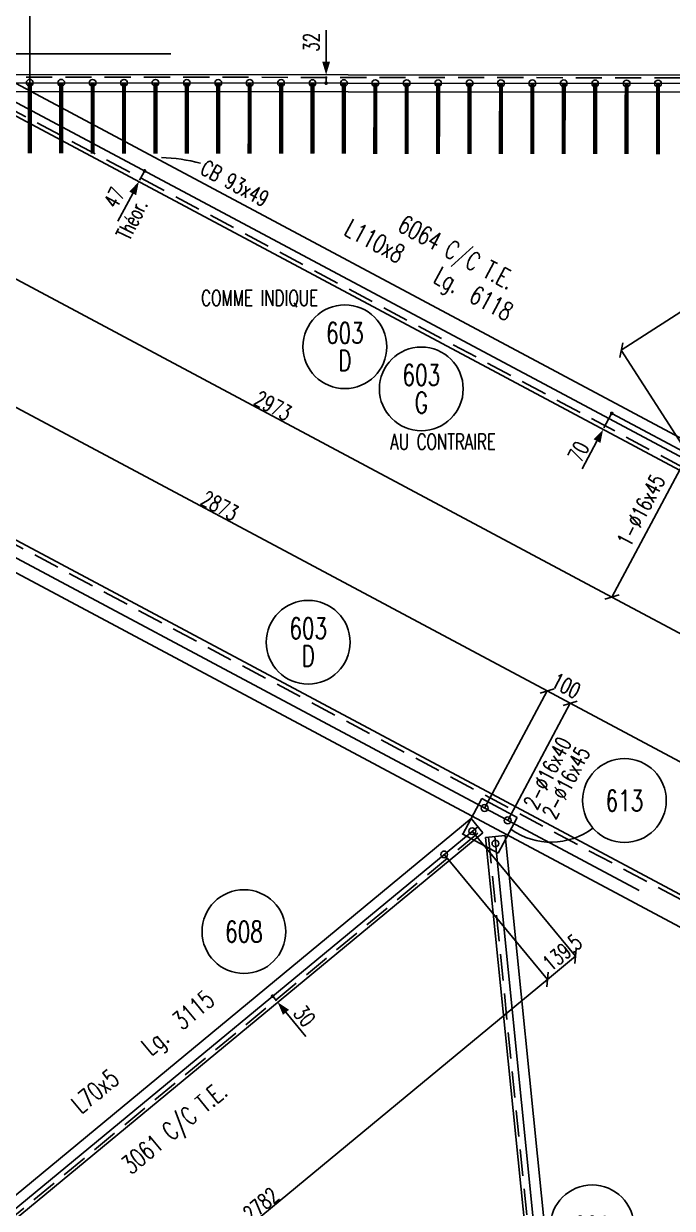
# Model space of a CAD drawing. Extents: x 591592 to 607812, y -3756 to 7724.
# Drawn here: x 596961 to 599439, y 899 to 5424 of the extents above; entities that cross this region are included whole.
import ezdxf
from ezdxf.enums import TextEntityAlignment as Align

# ---------------------------------------------------------------- set-up
doc = ezdxf.new("R2010")
doc.units = 0
doc.header["$LTSCALE"] = 200
doc.header["$MEASUREMENT"] = 0
doc.linetypes.add('DASHED', pattern=[0.75, 0.5, -0.25])
doc.layers.get('0').update_dxf_attribs({"linetype": 'CONTINUOUS'})
for name, color, linetype in [('ASSI', 6, 'CONTINUOUS'), ('BOLLINI_1', 7, 'CONTINUOUS'), ('BOLLINI_5', 7, 'CONTINUOUS'), ('FORI', 2, 'CONTINUOUS'), ('LINEA_ANG', 2, 'CONTINUOUS'), ('LINEE_PIASTRE', 2, 'CONTINUOUS'), ('LS', 7, 'CONTINUOUS'), ('PIASTRE', 5, 'CONTINUOUS'), ('QT_MAL', 7, 'CONTINUOUS'), ('QT_MPR', 7, 'CONTINUOUS'), ('TESTI_A_P', 7, 'CONTINUOUS'), ('TRAT-Y', 7, 'DASHED')]:
    doc.layers.add(name, color=color, linetype=linetype)
doc.styles.add('QUOTE', font='ROMANS8.SHX', dxfattribs={"width": 0.7})
doc.styles.add('RQL', font='ROMANS8.SHX', dxfattribs={"width": 0.7})
doc.styles.add('RS', font='ROMANS8.shx', dxfattribs={"width": 0.7})
doc.styles.get("Standard").update_dxf_attribs({"font": 'ROMANS8.SHX', "width": 0.7})
doc.dimstyles.new('FRECCE1', dxfattribs={"dimtxt": 60, "dimasz": 6.66, "dimexe": 0, "dimexo": 0, "dimgap": 1, "dimtad": 1, "dimzin": 0, "dimdsep": 46, "dimtxsty": 'RS', "dimblk1": 'QUOTP', "dimblk2": 'QUOTF', "dimsah": 1, "dimcen": 0, "dimclrd": 2, "dimclre": 2, "dimclrt": 7, "dimadec": 0, "dimazin": 0, "dimtfac": 1, "dimtix": 1, "dimtmove": 2, "dimatfit": 3, "dimldrblk": 'QUOTP', "dimfxl": 1, "dimtolj": 1, "dimtzin": 0, "dimarcsym": 0})
doc.dimstyles.new('TRATTO', dxfattribs={"dimscale": 0, "dimtxt": 60, "dimasz": 40, "dimexe": 0, "dimexo": 0, "dimgap": 5, "dimtad": 1, "dimrnd": 0.5, "dimdsep": 46, "dimtxsty": 'RS', "dimblk1": 'OBLIQUE', "dimblk2": 'OBLIQUE', "dimsah": 1, "dimcen": 0.09, "dimclrd": 2, "dimclre": 2, "dimclrt": 7, "dimadec": 0, "dimazin": 0, "dimtfac": 1, "dimtix": 1, "dimtmove": 2, "dimatfit": 3, "dimfxl": 1, "dimtolj": 1, "dimtzin": 0, "dimarcsym": 0})

# ---------------------------------------------------------------- blocks, each defined once
blk = doc.blocks.new('_OBLIQUE')
at = {"color": 0, "linetype": 'ByBlock'}
blk.add_line((-0.5, -0.5), (0.5, 0.5), dxfattribs=at)
blk = doc.blocks.new('*D20')
at = {"layer": 'LS', "color": 2, "lineweight": -2, "transparency": 16777216}
for p, q in [((596585.2, 5308.5), (596585.2, 6660.6)), ((596585.2, 6660.6), (601726.8, 6660.6)), ((601726.8, 5308.5), (601726.8, 6660.6))]:
    blk.add_line(p, q, dxfattribs=at)
at = {"layer": 'LS', "color": 2, "lineweight": -2, "transparency": 16777216, "xscale": 40, "yscale": 40, "zscale": 40, "rotation": 180}
blk.add_blockref('_OBLIQUE', (596585.2, 6660.6), dxfattribs=at)
at = {"layer": 'LS', "color": 2, "lineweight": -2, "transparency": 16777216, "xscale": 40, "yscale": 40, "zscale": 40}
blk.add_blockref('_OBLIQUE', (601726.8, 6660.6), dxfattribs=at)
at = {"layer": 'LS', "color": 7, "transparency": 16777216, "insert": (599156, 6698.4), "char_height": 60, "attachment_point": 5, "style": 'RS'}
blk.add_mtext('\\A1;5141.5 SUR TRUSQ. 75', dxfattribs=at)
blk = doc.blocks.new('ASSE98')
blk.add_line((0, 0), (1, 0))
at = {"color": 7, "style": 'QUOTE', "width": 0.5, "flags": 1}
for tag, p in [('TI', (1.38308, 6.82731)), ('DI_S', (1.38308, 6.42178)), ('D_S', (1.38308, 6.02092)), ('E_S', (1.38308, 5.68065)), ('NFORI', (1.36454, 5.29792)), ('ALAR', (1.36349, 4.93246)), ('FAM', (1.3775, 4.54645)), ('ALA', (1.38308, 4.19257)), ('DISP2', (1.38308, 3.84971)), ('DISP1', (1.38308, 3.50686)), ('PINZAF', (1.38308, 3.164)), ('PINZAI', (1.38308, 2.82114)), ('TRP', (1.38308, 2.47829)), ('NP', (1.38308, 2.13543)), ('SV', (1.38308, 1.79257)), ('PESO', (1.38308, 1.44971)), ('QUA', (1.38308, 1.10686)), ('LUN', (1.38308, 0.764)), ('PROF', (1.38308, 0.42114)), ('POS', (1.38308, 0.07829))]:
    blk.add_attdef(tag, p, '', height=0.2, dxfattribs=at)
at = {"color": 7, "flags": 1}
for tag, p in [('LAV1', (3.07431, 6.82847)), ('LAV2', (3.07431, 6.49513)), ('LAV3', (3.07431, 6.1618)), ('LAV4', (3.07431, 5.82847)), ('LAV5', (3.07431, 5.49513)), ('LAV6', (3.07431, 5.1618)), ('LAV7', (3.07431, 4.82847)), ('LAV8', (3.07431, 4.49513)), ('LAV9', (3.07431, 4.1618)), ('LAV10', (3.07431, 3.82847))]:
    blk.add_attdef(tag, p, '', height=0.2, dxfattribs=at)
blk = doc.blocks.new('QUOTP')
at = {"layer": 'ASSI', "color": 2, "const_width": 1.07}
blk.add_lwpolyline([(-0.53, 0, 1), (0.53, 0, 1)], format="xyb", close=True, dxfattribs=at)
blk = doc.blocks.new('QUOTF')
at = {"layer": 'LS', "color": 2}
blk.add_line((7.5, 0), (25.5, 0), dxfattribs=at)
blk.add_solid([(7.5, 2.25), (0, 0), (7.5, -2.25)], dxfattribs=at)
blk = doc.blocks.new('*D28')
at = {"layer": 'QT_MAL', "color": 2, "lineweight": -2, "transparency": 16777216}
for p, q in [((597419.8, 4855.7), (597403.9, 4826)), ((597400.8, 4820.1), (597400.8, 4820.1))]:
    blk.add_line(p, q, dxfattribs=at)
at = {"layer": 'QT_MAL', "color": 2, "lineweight": -2, "transparency": 16777216, "xscale": 6.66, "yscale": 6.66, "zscale": 6.66}
for name, p, rotation in [('QUOTP', (597422.9, 4861.6), 61.92148357718947), ('QUOTF', (597400.8, 4820.1), 241.9214835771895)]:
    blk.add_blockref(name, p, dxfattribs=dict(at, rotation=rotation))
at = {"layer": 'QT_MAL', "color": 7, "transparency": 16777216, "insert": (597307, 4759.5), "char_height": 60, "attachment_point": 5, "rotation": 61.9215, "style": 'RS'}
blk.add_mtext('\\A1;47', dxfattribs=at)
blk = doc.blocks.new('*D29')
at = {"layer": 'QT_MAL', "color": 2, "lineweight": -2, "transparency": 16777216}
blk.add_line((599204.4, 3929.8), (599177.7, 3879.7), dxfattribs=at)
at = {"layer": 'QT_MAL', "color": 2, "lineweight": -2, "transparency": 16777216, "xscale": 6.66, "yscale": 6.66, "zscale": 6.66}
for name, p, rotation in [('QUOTP', (599207.5, 3935.6), 61.92148357718947), ('QUOTF', (599174.6, 3873.9), 241.9214835771895)]:
    blk.add_blockref(name, p, dxfattribs=dict(at, rotation=rotation))
at = {"layer": 'QT_MAL', "color": 7, "transparency": 16777216, "insert": (599080.5, 3789.2), "char_height": 60, "attachment_point": 5, "rotation": 61.9215, "style": 'RS'}
blk.add_mtext('\\A1;70', dxfattribs=at)
blk = doc.blocks.new('*D31')
at = {"layer": 'QT_MPR', "color": 2, "lineweight": -2, "transparency": 16777216}
for p, q in [((600340.6, 4883.1), (599244, 4176.8)), ((600596.3, 4486.1), (600340.6, 4883.1)), ((599499.7, 3779.8), (599244, 4176.8))]:
    blk.add_line(p, q, dxfattribs=at)
at = {"layer": 'QT_MPR', "color": 2, "lineweight": -2, "transparency": 16777216, "xscale": 40, "yscale": 40, "zscale": 40}
for p, rotation in [((600340.6, 4883.1), 32.78461524006343), ((599244, 4176.8), 212.7846152400634)]:
    blk.add_blockref('_OBLIQUE', p, dxfattribs=dict(at, rotation=rotation))
at = {"layer": 'QT_MPR', "color": 7, "transparency": 16777216, "insert": (599749.8, 4560.9), "char_height": 60, "attachment_point": 5, "rotation": 32.7846, "style": 'RS'}
blk.add_mtext('\\A1;1304.5', dxfattribs=at)
blk = doc.blocks.new('16')
blk.add_circle((0, 0), 1)
blk = doc.blocks.new('MRKR_98')
blk.add_point((0, 0))
at = {"color": 7, "style": 'QUOTE', "width": 0.5, "flags": 1}
for tag, p in [('TI', (3.73, 6.83)), ('AUX2', (3.71, 4.93)), ('NFORI', (3.72, 5.3)), ('DI_S', (3.73, 6.42)), ('D_S', (3.73, 6.02)), ('E_S', (3.73, 5.68)), ('FAM', (3.73, 4.55)), ('AUX1', (3.73, 4.19)), ('COMMESSA', (3.73, 3.85)), ('MD', (3.73, 3.51)), ('MP', (3.73, 3.16)), ('LARGHEZZA', (3.73, 2.82)), ('SPESSORE', (3.73, 2.48)), ('NP', (3.73, 2.14)), ('SV', (3.73, 1.79)), ('PESO', (3.73, 1.45)), ('QUA', (3.73, 1.11)), ('LUN', (3.73, 0.76)), ('PROF', (3.73, 0.42)), ('POS', (3.73, 0.08))]:
    blk.add_attdef(tag, p, '', height=0.2, dxfattribs=at)
at = {"color": 7, "flags": 1}
for tag, p in [('LAV1', (5.26, 6.88)), ('LAV2', (5.26, 6.55)), ('LAV3', (5.26, 6.21)), ('LAV4', (5.26, 5.88)), ('LAV5', (5.26, 5.55)), ('LAV6', (5.26, 5.21)), ('LAV7', (5.26, 4.88)), ('LAV8', (5.26, 4.55)), ('LAV9', (5.26, 4.21)), ('LAV10', (5.26, 3.88))]:
    blk.add_attdef(tag, p, '', height=0.2, dxfattribs=at)
blk = doc.blocks.new('*D90')
at = {"layer": 'QT_MPR', "color": 2, "lineweight": -2, "transparency": 16777216}
for p, q in [((596984.2, 5198.5), (596984.8, 5635.6)), ((601544.8, 5630), (596984.8, 5635.6)), ((601544.3, 5192.7), (601544.8, 5630))]:
    blk.add_line(p, q, dxfattribs=at)
at = {"layer": 'QT_MPR', "color": 2, "lineweight": -2, "transparency": 16777216, "xscale": 40, "yscale": 40, "zscale": 40}
for p, rotation in [((596984.8, 5635.6), 179.9298920329684), ((601544.8, 5630), 359.9298920329684)]:
    blk.add_blockref('_OBLIQUE', p, dxfattribs=dict(at, rotation=rotation))
at = {"layer": 'QT_MPR', "color": 7, "transparency": 16777216, "insert": (599254.8, 5588.4), "char_height": 60, "attachment_point": 5, "rotation": 359.9299, "style": 'RS'}
blk.add_mtext('\\A1;120x38', dxfattribs=at)
blk = doc.blocks.new('*D91')
at = {"layer": 'QT_MPR', "color": 2, "lineweight": -2, "transparency": 16777216}
for p, q in [((596984.2, 5198.5), (596984.8, 5635.6)), ((601544.8, 5630), (596984.8, 5635.6)), ((601544.3, 5192.7), (601544.8, 5630))]:
    blk.add_line(p, q, dxfattribs=at)
at = {"layer": 'QT_MPR', "color": 2, "lineweight": -2, "transparency": 16777216, "xscale": 40, "yscale": 40, "zscale": 40}
for p, rotation in [((596984.8, 5635.6), 179.9298920329684), ((601544.8, 5630), 359.9298920329684)]:
    blk.add_blockref('_OBLIQUE', p, dxfattribs=dict(at, rotation=rotation))
at = {"layer": 'QT_MPR', "color": 7, "transparency": 16777216, "insert": (599264.8, 5667.8), "char_height": 60, "attachment_point": 5, "rotation": 359.9299, "style": 'RS'}
blk.add_mtext('\\A1;4560', dxfattribs=at)
blk = doc.blocks.new('*D92')
at = {"layer": 'QT_MPR', "color": 2, "lineweight": -2, "transparency": 16777216}
for p, q in [((596835.2, 5198.5), (596835.8, 5635.8)), ((596984.8, 5635.6), (596835.8, 5635.8)), ((596984.2, 5198.5), (596984.8, 5635.6))]:
    blk.add_line(p, q, dxfattribs=at)
at = {"layer": 'QT_MPR', "color": 2, "lineweight": -2, "transparency": 16777216, "xscale": 40, "yscale": 40, "zscale": 40}
for p, rotation in [((596835.8, 5635.8), 179.9298920329684), ((596984.8, 5635.6), 359.9298920329684)]:
    blk.add_blockref('_OBLIQUE', p, dxfattribs=dict(at, rotation=rotation))
at = {"layer": 'QT_MPR', "color": 7, "transparency": 16777216, "insert": (596917.8, 5676), "char_height": 60, "attachment_point": 5, "rotation": 359.9299, "style": 'RS'}
blk.add_mtext('\\A1;149', dxfattribs=at)
blk = doc.blocks.new('*D96')
at = {"layer": 'QT_MPR', "color": 2, "lineweight": -2, "transparency": 16777216}
for p, q in [((596860.2, 5148.5), (596585.3, 4633.2)), ((596585.3, 4633.2), (599208.4, 3233.8)), ((599499.7, 3779.8), (599208.4, 3233.8))]:
    blk.add_line(p, q, dxfattribs=at)
at = {"layer": 'QT_MPR', "color": 2, "lineweight": -2, "transparency": 16777216, "xscale": 40, "yscale": 40, "zscale": 40}
for p, rotation in [((596585.3, 4633.2), 151.9214835771896), ((599208.4, 3233.8), 331.9214835771895)]:
    blk.add_blockref('_OBLIQUE', p, dxfattribs=dict(at, rotation=rotation))
at = {"layer": 'QT_MPR', "color": 7, "transparency": 16777216, "insert": (597913.3, 3964.4), "char_height": 60, "attachment_point": 5, "rotation": 331.9215, "style": 'RS'}
blk.add_mtext('\\A1;2973', dxfattribs=at)
blk = doc.blocks.new('*D97')
at = {"layer": 'QT_MPR', "color": 2, "lineweight": -2, "transparency": 16777216}
for p, q in [((599499.7, 3779.8), (599208.4, 3233.8)), ((599208.4, 3233.8), (601768.4, 1868.2)), ((602048.8, 2393.8), (601768.4, 1868.2))]:
    blk.add_line(p, q, dxfattribs=at)
at = {"layer": 'QT_MPR', "color": 2, "lineweight": -2, "transparency": 16777216, "xscale": 40, "yscale": 40, "zscale": 40}
for p, rotation in [((599208.4, 3233.8), 151.9214835771896), ((601768.4, 1868.2), 331.9214835771895)]:
    blk.add_blockref('_OBLIQUE', p, dxfattribs=dict(at, rotation=rotation))
at = {"layer": 'QT_MPR', "color": 7, "transparency": 16777216, "insert": (600504.9, 2581.9), "char_height": 60, "attachment_point": 5, "rotation": 331.9215, "style": 'RS'}
blk.add_mtext('\\A1;2901.5', dxfattribs=at)
blk = doc.blocks.new('*D100')
at = {"layer": 'QT_MPR', "color": 2, "lineweight": -2, "transparency": 16777216}
for p, q in [((596187, 3780.2), (596425.8, 4227.9)), ((596425.8, 4227.9), (598960.6, 2875.6)), ((598721.8, 2428), (598960.6, 2875.6))]:
    blk.add_line(p, q, dxfattribs=at)
at = {"layer": 'QT_MPR', "color": 2, "lineweight": -2, "transparency": 16777216, "xscale": 40, "yscale": 40, "zscale": 40}
for p, rotation in [((596425.8, 4227.9), 151.9214835772142), ((598960.6, 2875.6), 331.9214835772142)]:
    blk.add_blockref('_OBLIQUE', p, dxfattribs=dict(at, rotation=rotation))
at = {"layer": 'QT_MPR', "color": 7, "transparency": 16777216, "insert": (597709.7, 3582.6), "char_height": 60, "attachment_point": 5, "rotation": 331.9215, "style": 'RS'}
blk.add_mtext('\\A1;2873', dxfattribs=at)
blk = doc.blocks.new('*D101')
at = {"layer": 'QT_MPR', "color": 2, "lineweight": -2, "transparency": 16777216}
for p, q in [((598721.8, 2428), (598960.6, 2875.6)), ((598960.6, 2875.6), (599048.9, 2828.5)), ((598810.1, 2380.9), (599048.9, 2828.5))]:
    blk.add_line(p, q, dxfattribs=at)
at = {"layer": 'QT_MPR', "color": 2, "lineweight": -2, "transparency": 16777216, "xscale": 40, "yscale": 40, "zscale": 40}
for p, rotation in [((598960.6, 2875.6), 151.9214835772142), ((599048.9, 2828.5), 331.9214835772142)]:
    blk.add_blockref('_OBLIQUE', p, dxfattribs=dict(at, rotation=rotation))
at = {"layer": 'QT_MPR', "color": 7, "transparency": 16777216, "insert": (599033.2, 2895.1), "char_height": 60, "attachment_point": 5, "rotation": 331.9215, "style": 'RS'}
blk.add_mtext('\\A1;100', dxfattribs=at)
blk = doc.blocks.new('*D102')
at = {"layer": 'QT_MPR', "color": 2, "lineweight": -2, "transparency": 16777216}
for p, q in [((598810.1, 2380.9), (599048.9, 2828.5)), ((599048.9, 2828.5), (601676.6, 1426.7)), ((601466.1, 1032), (601676.6, 1426.7))]:
    blk.add_line(p, q, dxfattribs=at)
at = {"layer": 'QT_MPR', "color": 2, "lineweight": -2, "transparency": 16777216, "xscale": 40, "yscale": 40, "zscale": 40}
for p, rotation in [((599048.9, 2828.5), 151.9214835772142), ((601676.6, 1426.7), 331.9214835772142)]:
    blk.add_blockref('_OBLIQUE', p, dxfattribs=dict(at, rotation=rotation))
at = {"layer": 'QT_MPR', "color": 7, "transparency": 16777216, "insert": (600379.2, 2158.5), "char_height": 60, "attachment_point": 5, "rotation": 331.9215, "style": 'RS'}
blk.add_mtext('\\A1;2978.5', dxfattribs=at)
blk = doc.blocks.new('*D132')
at = {"layer": 'QT_MPR', "color": 2, "lineweight": -2, "transparency": 16777216}
for p, q in [((598674.8, 2339.7), (599069.3, 1862.4)), ((598567.2, 2250.9), (598961.7, 1773.5)), ((599069.3, 1862.4), (598961.7, 1773.5))]:
    blk.add_line(p, q, dxfattribs=at)
at = {"layer": 'QT_MPR', "color": 2, "lineweight": -2, "transparency": 16777216, "xscale": 40, "yscale": 40, "zscale": 40}
for p, rotation in [((599069.3, 1862.4), 39.56849252341383), ((598961.7, 1773.5), 219.5684925234139)]:
    blk.add_blockref('_OBLIQUE', p, dxfattribs=dict(at, rotation=rotation))
at = {"layer": 'QT_MPR', "color": 7, "transparency": 16777216, "insert": (599018.5, 1876.2), "char_height": 60, "attachment_point": 5, "rotation": 39.5685, "style": 'RS'}
blk.add_mtext('\\A1;139.5', dxfattribs=at)
blk = doc.blocks.new('*D187')
at = {"layer": 'QT_MPR', "color": 2, "lineweight": -2, "transparency": 16777216}
for p, q in [((598567.2, 2250.9), (598961.7, 1773.5)), ((598961.7, 1773.5), (596817, 1.2)), ((596422.5, 478.6), (596817, 1.2))]:
    blk.add_line(p, q, dxfattribs=at)
at = {"layer": 'QT_MPR', "color": 2, "lineweight": -2, "transparency": 16777216, "xscale": 40, "yscale": 40, "zscale": 40}
for p, rotation in [((598961.7, 1773.5), 39.56849252341383), ((596817, 1.2), 219.5684925234139)]:
    blk.add_blockref('_OBLIQUE', p, dxfattribs=dict(at, rotation=rotation))
at = {"layer": 'QT_MPR', "color": 7, "transparency": 16777216, "insert": (597867.1, 914.3), "char_height": 60, "attachment_point": 5, "rotation": 39.5685, "style": 'RS'}
blk.add_mtext('\\A1;2782', dxfattribs=at)
blk = doc.blocks.new('*D134')
at = {"layer": 'QT_MAL', "color": 2, "lineweight": -2, "transparency": 16777216}
for p, q in [((597912, 1709.4), (597912, 1709.4)), ((597916.2, 1704.3), (597926.9, 1691.4)), ((597931.1, 1686.3), (597931.1, 1686.3))]:
    blk.add_line(p, q, dxfattribs=at)
at = {"layer": 'QT_MAL', "color": 2, "lineweight": -2, "transparency": 16777216, "xscale": 6.66, "yscale": 6.66, "zscale": 6.66}
for name, p, rotation in [('QUOTP', (597912, 1709.4), 129.5684925234138), ('QUOTF', (597931.1, 1686.3), 309.5684925234139)]:
    blk.add_blockref(name, p, dxfattribs=dict(at, rotation=rotation))
at = {"layer": 'QT_MAL', "color": 7, "transparency": 16777216, "insert": (598033.5, 1633.5), "char_height": 60, "attachment_point": 5, "rotation": 309.5685, "style": 'RS'}
blk.add_mtext('\\A1;30', dxfattribs=at)
blk = doc.blocks.new('xxx')
blk.add_circle((0, 0), 8)
at = {"color": 3, "style": 'RQL', "width": 0.7}
blk.add_attdef('POS', text='', height=4, dxfattribs=at).set_placement((0, 0), align=Align.MIDDLE)
at = {"color": 3, "style": 'RQL', "width": 0.7, "flags": 1}
blk.add_attdef('POS1', (-0.39, -5.42), '', height=2, dxfattribs=at)
at = {"style": 'RQL', "width": 0.7, "flags": 1}
blk.add_attdef('TIPO', (-0.39, -8.66), '', height=2, dxfattribs=at)
blk = doc.blocks.new('bull')
at = {"style": 'RS', "width": 0.7, "flags": 1}
for tag, p in [('NN', (-12.25, 0)), ('DIAMETRO', (0, -4.86)), ('SERRAGGIO', (0, -9.71)), ('LUNGHEZZA', (0, -14.57)), ('NB', (0, -19.43)), ('TIPO', (0, -24.12)), ('EL', (-0.14, -29))]:
    blk.add_attdef(tag, p, '', height=3, dxfattribs=at)
at = {"style": 'RS', "width": 0.7}
blk.add_attdef('BULLONE', (0, 0), '', height=3, dxfattribs=at)
blk = doc.blocks.new('YYY')
blk.add_circle((0, 0), 8)
at = {"color": 3, "style": 'RQL', "width": 0.7}
for tag, p in [('POS3', (0, 0.65)), ('POS2', (0, -4.63))]:
    blk.add_attdef(tag, text='', height=4, dxfattribs=at).set_placement(p, align=Align.CENTER)
at = {"style": 'RQL', "width": 0.7, "flags": 1}
blk.add_attdef('TIPO', text='', height=3, dxfattribs=at).set_placement((0, 0), align=Align.MIDDLE_CENTER)
blk = doc.blocks.new('*D192')
at = {"layer": 'QT_MAL', "color": 2, "lineweight": -2, "transparency": 16777216}
for p, q in [((598116.3, 5228.9), (598116.3, 5228.9)), ((598116.3, 5203.7), (598116.3, 5222.2)), ((598116.3, 5197.1), (598116.3, 5197.1))]:
    blk.add_line(p, q, dxfattribs=at)
at = {"layer": 'QT_MAL', "color": 2, "lineweight": -2, "transparency": 16777216, "xscale": 6.66, "yscale": 6.66, "zscale": 6.66}
for name, p, rotation in [('QUOTF', (598116.3, 5228.9), 89.9298920329684), ('QUOTP', (598116.3, 5197.1), 269.9298920329684)]:
    blk.add_blockref(name, p, dxfattribs=dict(at, rotation=rotation))
at = {"layer": 'QT_MAL', "color": 7, "transparency": 16777216, "insert": (598060, 5353.1), "char_height": 60, "attachment_point": 5, "rotation": 89.9299, "style": 'RS'}
blk.add_mtext('\\A1;32', dxfattribs=at)

msp = doc.modelspace()

# ---------------------------------------------------------------- linework, layer by layer
at = {"layer": 'ASSI', "color": 2}
msp.add_line((596585.217, 5308.467), (597523.466, 5308.467), dxfattribs=at)
at = {"layer": 'LINEA_ANG'}
for p, q in [((601720.152, 5224.49), (596808.155, 5230.5)), ((602152.414, 2409.947), (596874.475, 5225.561)), ((596740.646, 5172.281), (602138.578, 2292.654)), ((596808.076, 5165.5), (601720.072, 5159.49)), ((601466.071, 1032.022), (596068.138, 3911.649)), ((596016.363, 3814.596), (601414.296, 934.969)), ((598669.919, 2387.617), (596268.678, 403.362)), ((598714.509, 2333.657), (598669.919, 2387.617)), ((596313.268, 349.401), (598714.509, 2333.657)), ((598800.097, 2323.557), (598725.476, 2316.025)), ((598725.476, 2316.025), (599073.832, -1135.44)), ((599148.452, -1127.908), (598800.097, 2323.557))]:
    msp.add_line(p, q, dxfattribs=at)
at = {"layer": 'LINEE_PIASTRE'}
for p, q in [((598710.734, 2464.505), (598638.249, 2328.631)), ((598846.609, 2392.021), (598710.734, 2464.505)), ((598774.124, 2256.146), (598846.609, 2392.021)), ((598638.249, 2328.631), (598774.124, 2256.146))]:
    msp.add_line(p, q, dxfattribs=at)
at = {"layer": 'LS', "color": 6}
for p, q in [((602316.371, 2251.077), (596585.217, 5308.467)), ((602103.717, 2390.589), (599207.642, 3935.554)), ((599312.375, 2112.948), (596039.898, 3858.711))]:
    msp.add_line(p, q, dxfattribs=at)
at = {"layer": 'LS', "color": 6, "const_width": 16}
for points in [[(596984.217, 5198.468), (596984.217, 4928.468)], [(597224.217, 5198.175), (597224.217, 4928.175)], [(597464.217, 5197.881), (597464.217, 4927.881)], [(597704.216, 5197.587), (597704.216, 4927.587)], [(597944.216, 5197.294), (597944.216, 4927.294)], [(598184.216, 5197), (598184.216, 4927)], [(598424.216, 5196.706), (598424.216, 4926.706)], [(598664.216, 5196.413), (598664.216, 4926.413)], [(598904.215, 5196.119), (598904.215, 4926.119)], [(599144.215, 5195.825), (599144.215, 4925.825)], [(599384.215, 5195.532), (599384.215, 4925.532)]]:
    msp.add_lwpolyline(points, dxfattribs=at)
at = {"layer": 'LS', "color": 2, "linetype": 'DASHED', "const_width": 16}
for points in [[(597104.217, 5198.321), (597103.886, 4928.322)], [(597344.217, 5198.028), (597343.886, 4928.028)], [(597584.216, 5197.734), (597583.886, 4927.734)], [(597824.216, 5197.44), (597823.886, 4927.441)], [(598064.216, 5197.147), (598063.886, 4927.147)], [(598304.216, 5196.853), (598303.886, 4926.853)], [(598544.216, 5196.559), (598543.885, 4926.56)], [(598784.216, 5196.266), (598783.885, 4926.266)], [(599024.215, 5195.972), (599023.885, 4925.972)], [(599264.215, 5195.678), (599263.885, 4925.679)]]:
    msp.add_lwpolyline(points, dxfattribs=at)
at = {"layer": 'LS', "color": 6}
for centre, radius, start, end in [((597463.721, 4235.678), 677.634, 75.229378, 88.049763), ((598975.562, 2562.603), 264.818, 234.99881, 306.986773)]:
    msp.add_arc(centre, radius, start, end, dxfattribs=at)
at = {"layer": 'TRAT-Y'}
for p, q in [((601720.139, 5214.49), (596808.143, 5220.5)), ((596748.177, 5186.398), (602146.109, 2306.771)), ((601458.54, 1017.905), (596060.607, 3897.532)), ((596306.261, 357.881), (598707.502, 2342.136)), ((598736.918, 2317.18), (599085.273, -1134.285))]:
    msp.add_line(p, q, dxfattribs=at)

# ---------------------------------------------------------------- block references
at = {"layer": 'ASSI'}
ref = msp.add_blockref('ASSE98', (601720.112, 5192.49), dxfattribs=dict(at, xscale=4912, rotation=179.9298920329684))
ref.add_attrib('PROF', 'L65x4', (597176.626, 5915.116), dxfattribs={"layer": '0', "color": 2, "height": 70, "rotation": 359.929892, "style": 'QUOTE', "width": 0.7})
ref.add_attrib('LUN', '4912', (597681.493, 5914.498), dxfattribs={"layer": '0', "color": 2, "height": 70, "rotation": 359.929892, "style": 'QUOTE', "width": 0.7})
ref.add_attrib('PESO', '4858 C/C T.E.', (597176.265, 5773.821), dxfattribs={"layer": '0', "color": 2, "height": 70, "rotation": 359.929892, "style": 'QUOTE', "width": 0.7})
ref.add_attrib('SV', 'Lg.', (597527.359, 5914.686), dxfattribs={"layer": '0', "color": 2, "height": 70, "rotation": 359.929892, "style": 'QUOTE', "width": 0.7})
ref = msp.add_blockref('ASSE98', (596740.646, 5172.281), dxfattribs=dict(at, xscale=6118, rotation=331.9214835771895))
ref.add_attrib('PROF', 'L110x8', (598180.22, 4619.659), dxfattribs={"layer": '0', "color": 2, "height": 70, "rotation": 331.921484, "style": 'QUOTE', "width": 0.7})
ref.add_attrib('LUN', '6118', (598657.37, 4365.115), dxfattribs={"layer": '0', "color": 2, "height": 70, "rotation": 331.921484, "style": 'QUOTE', "width": 0.7})
ref.add_attrib('PESO', '6064 C/C T.E.', (598384.378, 4634.508), dxfattribs={"layer": '0', "color": 2, "height": 70, "rotation": 331.921484, "style": 'QUOTE', "width": 0.7})
ref.add_attrib('SV', 'Lg.', (598521.377, 4437.662), dxfattribs={"layer": '0', "color": 2, "height": 70, "rotation": 331.921484, "style": 'QUOTE', "width": 0.7})
ref.add_attrib('LAV2', 'CB 93x49', (597630.437, 4853.625), dxfattribs={"layer": '0', "color": 7, "height": 60, "rotation": 331.921484, "width": 0.7})
at = {"layer": 'ASSI', "xscale": 6118, "zscale": 6118, "rotation": 151.9214835772142}
msp.add_blockref('ASSE98', (601466.071, 1032.022), dxfattribs=at)
at = {"layer": 'ASSI'}
ref = msp.add_blockref('ASSE98', (596294.158, 372.527), dxfattribs=dict(at, xscale=3115, zscale=3115, rotation=39.56849252341382))
ref.add_attrib('PROF', 'L70x5', (597179.876, 1256.959), dxfattribs={"layer": '0', "color": 2, "height": 70, "rotation": 39.568493, "style": 'QUOTE', "width": 0.7})
ref.add_attrib('LUN', '3115', (597566.541, 1576.478), dxfattribs={"layer": '0', "color": 2, "height": 70, "rotation": 39.568493, "style": 'QUOTE', "width": 0.7})
ref.add_attrib('PESO', '3061 C/C T.E.', (597370.976, 1025.7), dxfattribs={"layer": '0', "color": 2, "height": 70, "rotation": 39.568493, "style": 'QUOTE', "width": 0.7})
ref.add_attrib('SV', 'Lg.', (597447.725, 1478.295), dxfattribs={"layer": '0', "color": 2, "height": 70, "rotation": 39.568493, "style": 'QUOTE', "width": 0.7})
ref = msp.add_blockref('ASSE98', (598760.299, 2319.54), dxfattribs=dict(at, xscale=3469, zscale=3469, rotation=275.7633363883469))
ref.add_attrib('PROF', 'L75x5', (598895.951, -298.89), dxfattribs={"layer": '0', "color": 2, "height": 70, "rotation": 95.763336, "style": 'QUOTE', "width": 0.7})
ref.add_attrib('LUN', '3469', (598845.58, 200.175), dxfattribs={"layer": '0', "color": 2, "height": 70, "rotation": 95.763336, "style": 'QUOTE', "width": 0.7})
ref.add_attrib('PESO', '3415 C/C T.', (599199.409, -268.262), dxfattribs={"layer": '0', "color": 2, "height": 70, "rotation": 95.763336, "style": 'QUOTE', "width": 0.7})
ref.add_attrib('SV', 'Lg.', (598861.058, 46.821), dxfattribs={"layer": '0', "color": 2, "height": 70, "rotation": 95.763336, "style": 'QUOTE', "width": 0.7})
at = {"layer": 'BOLLINI_1', "xscale": 19.9999999995, "yscale": 19.9999999995, "zscale": 19.9999999995}
for p, values in [((599255.791, 2456.705), {'POS': '613'}), ((597802.436, 1956.038), {'POS': '608'}), ((599132.605, 828.291), {'POS': '609'})]:
    msp.add_blockref('xxx', p, dxfattribs=at).add_auto_attribs(values)
at = {"layer": 'BOLLINI_5'}
ref = msp.add_blockref('YYY', (598187.867, 4190.163), dxfattribs=dict(at, xscale=-19.99970832477619, yscale=19.99970832471798, zscale=19.99970832474173))
ref.add_attrib('POS3', '603', dxfattribs={"layer": '0', "color": 3, "height": 79.9988, "style": 'RQL', "width": 0.7}).set_placement((598187.867, 4203.102), align=Align.CENTER)
ref.add_attrib('POS2', 'D', dxfattribs={"layer": '0', "color": 3, "height": 79.999, "style": 'RQL', "width": 0.7}).set_placement((598187.867, 4097.556), align=Align.CENTER)
ref = msp.add_blockref('YYY', (598479.965, 4029.045), dxfattribs=dict(at, xscale=-19.99970832477619, yscale=19.99970832471798, zscale=19.99970832474173))
ref.add_attrib('POS3', '603', dxfattribs={"layer": '0', "color": 3, "height": 79.9988, "style": 'RQL', "width": 0.7}).set_placement((598479.965, 4041.985), align=Align.CENTER)
ref.add_attrib('POS2', 'G', dxfattribs={"layer": '0', "color": 3, "height": 79.999, "style": 'RQL', "width": 0.7}).set_placement((598479.965, 3936.438), align=Align.CENTER)
ref = msp.add_blockref('YYY', (598047.867, 3061.163), dxfattribs=dict(at, xscale=-19.99970832477619, yscale=19.99970832471798, zscale=19.99970832474173))
ref.add_attrib('POS3', '603', dxfattribs={"layer": '0', "color": 3, "height": 79.9988, "style": 'RQL', "width": 0.7}).set_placement((598047.867, 3074.102), align=Align.CENTER)
ref.add_attrib('POS2', 'D', dxfattribs={"layer": '0', "color": 3, "height": 79.999, "style": 'RQL', "width": 0.7}).set_placement((598047.867, 2968.556), align=Align.CENTER)
at = {"layer": 'FORI', "xscale": 13, "yscale": 13, "zscale": 13}
for p, rotation in [((596984.217, 5198.468), 359.407608516), ((597104.217, 5198.321), 359.407608516), ((597224.217, 5198.175), 359.407608516), ((597344.217, 5198.028), 359.407608516), ((597464.217, 5197.881), 359.407608516), ((597584.216, 5197.734), 359.407608516), ((597704.216, 5197.587), 359.407608516), ((597824.216, 5197.44), 359.407608516), ((597944.216, 5197.294), 359.407608516), ((598064.216, 5197.147), 359.407608516), ((598184.216, 5197), 359.407608516), ((598304.216, 5196.853), 359.407608516), ((598424.216, 5196.706), 359.407608516), ((598544.216, 5196.559), 359.407608516), ((598664.216, 5196.413), 359.407608516), ((598784.216, 5196.266), 359.407608516), ((598904.215, 5196.119), 359.407608516), ((599024.215, 5195.972), 359.407608516), ((599144.215, 5195.825), 359.407608516), ((599264.215, 5195.678), 359.407608516), ((599384.215, 5195.532), 359.407608516), ((598721.848, 2427.975), 16.92148357718928), ((598810.078, 2380.907), 16.92148357718928)]:
    msp.add_blockref('16', p, dxfattribs=dict(at, rotation=rotation))
for p in [(598674.78, 2339.745), (598567.245, 2250.884), (598763.01, 2292.676)]:
    msp.add_blockref('16', p, dxfattribs=at)
at = {"layer": 'LS', "color": 7, "xscale": 20, "yscale": 20, "zscale": 20}
for p, rotation, values in [((599277.545, 3421.129), 62.35118750792744, {'BULLONE': '1-%%c16x45                '}), ((598921.139, 2417.69), 62.61108250964551, {'BULLONE': '2-%%c16x40                '}), ((598992.171, 2380.888), 62.61108250964551, {'BULLONE': '2-%%c16x45                '})]:
    msp.add_blockref('bull', p, dxfattribs=dict(at, rotation=rotation)).add_auto_attribs(values)
at = {"layer": 'PIASTRE', "xscale": 19.99999999999999, "yscale": 19.99999999999999, "zscale": 19.99999999999999, "rotation": 331.9214835771934}
msp.add_blockref('MRKR_98', (598638.249, 2328.631), dxfattribs=at)

# ---------------------------------------------------------------- texts
at = {"layer": 'TESTI_A_P', "style": 'RS', "width": 0.65}
msp.add_text('Théor.', height=60, rotation=63.667389, dxfattribs=at).set_placement((597365.838, 4592.186))
at = {"layer": 'TESTI_A_P', "style": 'RS', "width": 0.7}
for s, p in [('COMME INDIQUE', (597639.129, 4346.349)), ('AU CONTRAIRE', (598361.472, 3797.228))]:
    msp.add_text(s, height=60, dxfattribs=at).set_placement(p)

# ---------------------------------------------------------------- dimensions: what is measured, and where the dimension line sits
at = {"layer": 'LS'}
dim = msp.add_linear_dim(base=(601726.756, 6660.569), p1=(596585.217, 5308.467), p2=(601726.756, 5308.467), text='<> SUR TRUSQ. 75', dimstyle='TRATTO', override={"dimscale": 1}, dxfattribs=at)
dim.commit()
dim.dimension.update_dxf_attribs({"geometry": '*D20', "text_midpoint": (599155.986, 6698.426)})
at = {"layer": 'QT_MAL'}
for base, p1, p2, angle, text, picture, middle, dimtype in [((598116.305, 5228.899), (598116.266, 5197.083), (598116.305, 5228.899), 89.929892, '32', '*D192', (598059.986, 5353.073), 160), ((597400.806, 4820.106), (597422.928, 4861.575), (597400.806, 4820.106), 61.921484, '47', '*D28', (597306.953, 4759.54), 128), ((599174.554, 3873.867), (599207.502, 3935.629), (599174.554, 3873.867), 61.921484, '70', '*D29', (599080.528, 3789.153), 128), ((597931.114, 1686.302), (597912.004, 1709.428), (597931.114, 1686.302), 309.568493, '30', '*D134', (598033.531, 1633.517), 128)]:
    dim = msp.add_linear_dim(base=base, p1=p1, p2=p2, angle=angle, text=text, dimstyle='FRECCE1', dxfattribs=at)
    dim.commit()
    dim.dimension.update_dxf_attribs({"geometry": picture, "text_midpoint": middle, "dimtype": dimtype})
at = {"layer": 'QT_MPR'}
for base, p1, p2, angle, text, picture, middle, dimtype in [((596835.752, 5635.799), (596984.217, 5198.468), (596835.217, 5198.467), 359.929892, '149', '*D92', (596917.78, 5675.975), 128), ((596984.752, 5635.617), (601544.269, 5192.705), (596984.217, 5198.468), 359.929892, '4560', '*D91', (599264.763, 5667.827), 128), ((596984.752, 5635.617), (601544.269, 5192.705), (596984.217, 5198.468), 359.929892, '120x38', '*D90', (599254.82, 5588.354), 128), ((599208.418, 3233.834), (596860.217, 5148.467), (599499.659, 3779.772), 331.921484, '2973', '*D96', (597913.345, 3964.384), 128), ((599243.963, 4176.769), (600596.282, 4486.081), (599499.659, 3779.772), 32.784615, '1304.5', '*D31', (599749.761, 4560.915), 128), ((598960.649, 2875.614), (596186.984, 3780.245), (598721.848, 2427.975), 331.921484, '2873', '*D100', (597709.691, 3582.629), 128), ((601768.361, 1868.185), (599499.659, 3779.772), (602048.776, 2393.83), 331.921484, '2901.5', '*D97', (600504.864, 2581.89), 128), ((599048.88, 2828.545), (598721.848, 2427.975), (598810.078, 2380.907), 331.921484, '100', '*D101', (599033.245, 2895.09), 128), ((601676.631, 1426.723), (598810.078, 2380.907), (601466.071, 1032.022), 331.921484, '2978.5', '*D102', (600379.229, 2158.515), 128), ((598961.729, 1773.501), (598674.78, 2339.745), (598567.245, 2250.884), 39.568493, '139.5', '*D132', (599018.469, 1876.185), 128), ((596816.99, 1.204), (598567.245, 2250.884), (596422.506, 478.587), 39.568493, '2782', '*D187', (597867.064, 914.332), 160)]:
    dim = msp.add_linear_dim(base=base, p1=p1, p2=p2, angle=angle, text=text, dimstyle='TRATTO', override={"dimscale": 1}, dxfattribs=at)
    dim.commit()
    dim.dimension.update_dxf_attribs({"geometry": picture, "text_midpoint": middle, "dimtype": dimtype})

doc.saveas('drawing.dxf')
